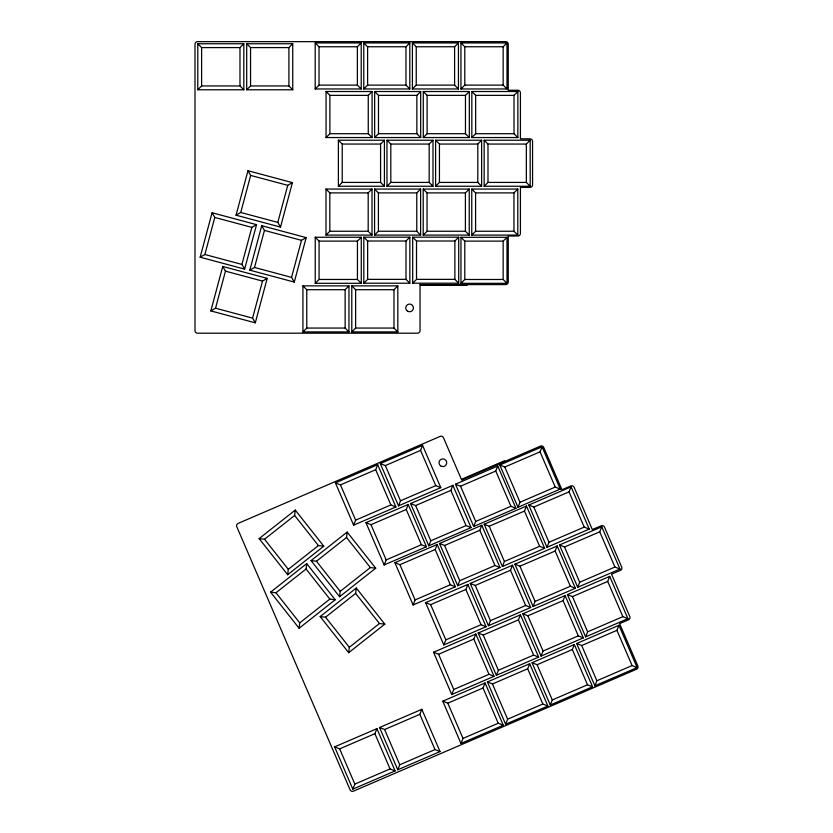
<?xml version="1.0" encoding="UTF-8"?>
<svg xmlns="http://www.w3.org/2000/svg" width="833" height="833" viewBox="0 0 833 833"><rect width="100%" height="100%" fill="white"/><g stroke="black" fill="none" stroke-linecap="round" stroke-linejoin="round"><path stroke-width="1.25" d="M287.666 574.728L288.301 569.335L318.404 545.563L323.787 546.198L287.666 574.728L259.136 538.597L295.267 510.077L323.787 546.198M318.404 545.563L294.632 515.46L295.267 510.077M299.109 628.269L299.745 622.886L329.847 599.104L335.23 599.739L299.109 628.269L270.579 592.148L306.7 563.618L335.23 599.739M329.847 599.104L306.075 569.001L306.7 563.618M339.583 596.73L340.218 591.336L370.321 567.565L375.704 568.2L339.583 596.73L311.053 560.599L347.174 532.068L375.704 568.2M370.321 567.565L346.549 537.462L347.174 532.068M348.694 652.676L349.329 647.293L379.431 623.521L384.815 624.146L348.694 652.676L320.164 616.555L356.285 588.025L384.815 624.146M379.431 623.521L355.649 593.408L356.285 588.025M200.159 257.21L212.082 212.748L256.543 224.66L244.631 269.121L200.159 257.21L204.866 254.502L241.914 264.425L244.631 269.121M204.866 254.502L214.789 217.444L212.082 212.748M236.041 215.185L247.963 170.713L292.425 182.635L280.513 227.097L236.041 215.185L240.747 212.467L277.795 222.401L280.513 227.097M210.832 310.917L222.744 266.456L267.206 278.368L255.294 322.829L210.832 310.917L215.528 308.2L225.462 271.152L222.744 266.456M240.747 212.467L250.671 175.419L247.963 170.713M241.914 264.425L251.837 227.378L256.543 224.66M249.806 270.173L261.729 225.712L306.19 237.624L294.278 282.085L249.806 270.173L254.513 267.455L264.436 230.408L261.729 225.712M277.795 222.401L287.729 185.343L292.425 182.635M255.294 322.829L252.586 318.133L262.51 281.075L267.206 278.368M294.278 282.085L291.56 277.389L301.494 240.331L306.19 237.624M353.629 525.165L355.639 520.125L390.875 504.954L395.914 506.964L377.703 464.679L335.428 482.89L353.629 525.165L395.914 506.964M390.875 504.954L375.693 469.718L377.703 464.679M398.507 505.839L400.506 500.8L435.742 485.629L440.782 487.638L422.57 445.363L380.296 463.565L398.507 505.839L440.782 487.638M435.742 485.629L420.571 450.403L422.57 445.363M384.169 564.951L386.168 559.911L421.404 544.73L426.444 546.74L408.232 504.465L365.958 522.666L384.169 564.951L426.444 546.74M421.404 544.73L406.233 509.504L408.232 504.465M428.808 545.823L430.817 540.773L466.043 525.602L471.082 527.612L452.881 485.337L410.596 503.538L428.808 545.823L471.082 527.612M466.043 525.602L450.872 490.377L452.881 485.337M413.106 604.966L415.105 599.927L450.341 584.756L455.38 586.765L437.179 544.48L394.894 562.692L413.106 604.966L455.38 586.765M450.341 584.756L435.17 549.52L437.179 544.48M352.828 789.143L354.837 784.103L390.063 768.932L395.113 770.931L376.901 728.656L334.627 746.868L352.828 789.143L395.113 770.931M390.063 768.932L374.892 733.696L376.901 728.656M473.696 526.487L475.695 521.448L510.931 506.277L515.971 508.286L497.759 466.001L455.484 484.212L473.696 526.487L515.971 508.286M510.931 506.277L495.76 471.041L497.759 466.001M457.734 585.755L459.733 580.705L494.969 565.534L500.008 567.544L481.797 525.269L439.522 543.47L457.734 585.755L500.008 567.544M494.969 565.534L479.798 530.309L481.797 525.269M443.802 644.919L445.811 639.879L481.047 624.708L486.087 626.708L467.875 584.433L425.601 602.644L443.802 644.919L486.087 626.708M481.047 624.708L465.866 589.472L467.875 584.433M397.757 769.786L399.767 764.746L435.003 749.575L440.043 751.585L397.757 769.786L379.556 727.511L421.831 709.31L440.043 751.585M435.003 749.575L419.832 714.35L421.831 709.31M517.991 507.287L519.99 502.247L555.226 487.076L560.265 489.086L542.064 446.8L499.779 465.012L517.991 507.287L560.265 489.086M555.226 487.076L540.055 451.84L542.064 446.8M502.393 566.513L504.402 561.473L539.628 546.302L544.667 548.312L526.466 506.027L484.181 524.238L502.393 566.513L544.667 548.312M539.628 546.302L524.457 511.066L526.466 506.027M451.746 694.524L453.756 689.485L488.981 674.313L494.031 676.323L451.746 694.524L433.545 652.249L475.82 634.038L494.031 676.323M488.981 674.313L473.81 639.088L475.82 634.038M488.43 625.698L490.439 620.658L525.675 605.487L530.715 607.496L512.503 565.211L470.229 583.423L488.43 625.698L530.715 607.496M525.675 605.487L510.494 570.251L512.503 565.211M460.982 743.452L462.992 738.413L498.228 723.242L503.267 725.241L485.056 682.966L442.781 701.178L460.982 743.452L503.267 725.241M498.228 723.242L483.046 688.006L485.056 682.966M546.979 547.312L548.989 542.273L584.225 527.102L589.264 529.101L571.053 486.826L528.778 505.037L546.979 547.312L589.264 529.101M584.225 527.102L569.043 491.866L571.053 486.826M496.374 675.313L498.384 670.263L533.609 655.092L538.649 657.102L496.374 675.313L478.173 633.028L520.448 614.827L538.649 657.102M533.609 655.092L518.438 619.867L520.448 614.827M533.099 606.466L535.098 601.426L570.334 586.255L575.374 588.254L557.162 545.979L514.888 564.191L533.099 606.466L575.374 588.254M570.334 586.255L555.163 551.019L557.162 545.979M505.61 724.231L507.62 719.191L542.845 704.02L547.895 706.03L529.684 663.745L487.409 681.956L505.61 724.231L547.895 706.03M542.845 704.02L527.674 668.784L529.684 663.745M541.034 656.071L543.043 651.031L578.279 635.86L583.319 637.87L541.034 656.071L522.832 613.796L565.107 595.585L583.319 637.87M578.279 635.86L563.098 600.624L565.107 595.585M577.685 587.265L579.695 582.225L614.921 567.044L619.96 569.054L577.685 587.265L559.474 544.98L601.759 526.779L619.96 569.054M614.921 567.044L599.75 531.818L601.759 526.779M550.269 704.999L552.279 699.959L587.515 684.788L592.555 686.788L574.343 644.513L532.068 662.724L550.269 704.999L592.555 686.788M587.515 684.788L572.333 649.553L574.343 644.513M585.63 636.87L587.64 631.83L622.865 616.659L627.905 618.659L609.704 576.384L567.419 594.595L585.63 636.87L627.905 618.659M622.865 616.659L607.694 581.424L609.704 576.384M594.866 685.798L596.876 680.759L632.101 665.577L637.141 667.587L618.94 625.312L576.655 643.513L594.866 685.798L637.141 667.587M632.101 665.577L616.93 630.352L618.94 625.312M197.785 89.777L201.617 85.945L201.617 47.585L197.785 43.743L197.785 89.777L243.819 89.777L243.819 43.743L197.785 43.743M201.617 47.585L239.977 47.585L243.819 43.743M246.703 89.777L250.546 85.945L250.546 47.585L246.703 43.743L246.703 89.777L292.737 89.777L292.737 43.743L246.703 43.743M250.546 47.585L288.905 47.585L292.737 43.743M315.186 88.964L319.029 85.122L319.029 46.763L315.186 42.931L315.186 88.964L361.22 88.964L361.22 42.931L315.186 42.931M319.029 46.763L357.388 46.763L361.22 42.931M363.782 88.964L367.613 85.122L367.613 46.763L363.782 42.931L363.782 88.964L409.815 88.964L409.815 42.931L363.782 42.931M367.613 46.763L405.973 46.763L409.815 42.931M326.057 137.549L329.899 133.717L329.899 95.358L326.057 91.515L326.057 137.549L372.091 137.549L372.091 91.515L326.057 91.515M329.899 95.358L368.259 95.358L372.091 91.515M412.408 88.964L416.24 85.122L416.24 46.763L412.408 42.931L412.408 88.964L458.442 88.964L458.442 42.931L412.408 42.931M416.24 46.763L454.599 46.763L458.442 42.931M374.652 137.549L378.484 133.717L378.484 95.358L374.652 91.515L374.652 137.549L420.686 137.549L420.686 91.515L374.652 91.515M378.484 95.358L416.844 95.358L420.686 91.515M338.385 186.259L342.228 182.417L342.228 144.057L338.385 140.225L338.385 186.259L384.419 186.259L384.419 140.225L338.385 140.225M342.228 144.057L380.587 144.057L384.419 140.225M460.961 88.964L464.793 85.122L464.793 46.763L460.961 42.931L460.961 88.964L506.995 88.964L506.995 42.931L460.961 42.931M464.793 46.763L503.153 46.763L506.995 42.931M423.279 137.549L427.11 133.717L427.11 95.358L423.279 91.515L423.279 137.549L469.312 137.549L469.312 91.515L423.279 91.515M427.11 95.358L465.47 95.358L469.312 91.515M325.995 235.093L329.826 231.251L329.826 192.892L325.995 189.06L325.995 235.093L372.018 235.093L372.018 189.06L325.995 189.06M329.826 192.892L368.186 192.892L372.018 189.06M386.981 186.259L390.812 182.417L390.812 144.057L386.981 140.225L386.981 186.259L433.004 186.259L433.004 140.225L386.981 140.225M390.812 144.057L429.172 144.057L433.004 140.225M315.238 283.293L319.081 279.461L319.081 241.101L315.238 237.259L315.238 283.293L361.272 283.293L361.272 237.259L315.238 237.259M319.081 241.101L357.44 241.101L361.272 237.259M471.832 137.549L475.664 133.717L475.664 95.358L471.832 91.515L471.832 137.549L517.855 137.549L517.855 91.515L471.832 91.515M475.664 95.358L514.023 95.358L517.855 91.515M374.579 235.093L378.411 231.251L378.411 192.892L374.579 189.06L374.579 235.093L420.613 235.093L420.613 189.06L374.579 189.06M378.411 192.892L416.771 192.892L420.613 189.06M435.607 186.259L439.439 182.417L439.439 144.057L435.607 140.225L435.607 186.259L481.63 186.259L481.63 140.225L435.607 140.225M439.439 144.057L477.798 144.057L481.63 140.225M302.931 331.909L306.773 328.067L306.773 289.707L302.931 285.875L302.931 331.909L348.965 331.909L348.965 285.875L302.931 285.875M306.773 289.707L345.133 289.707L348.965 285.875M363.813 283.21L367.645 279.367L367.645 241.008L363.813 237.176L363.813 283.21L409.846 283.21L409.846 237.176L363.813 237.176M367.645 241.008L406.004 241.008L409.846 237.176M423.206 235.093L427.048 231.251L427.048 192.892L423.206 189.06L423.206 235.093L469.239 235.093L469.239 189.06L423.206 189.06M427.048 192.892L465.408 192.892L469.239 189.06M484.15 186.259L487.992 182.417L487.992 144.057L484.15 140.225L484.15 186.259L530.184 186.259L530.184 140.225L484.15 140.225M487.992 144.057L526.352 144.057L530.184 140.225M351.786 331.909L355.629 328.067L355.629 289.707L351.786 285.875L351.786 331.909L397.82 331.909L397.82 285.875L351.786 285.875M355.629 289.707L393.988 289.707L397.82 285.875M412.679 283.199L416.521 279.367L416.521 241.008L412.679 237.176L412.679 283.199L458.712 283.199L458.712 237.176L412.679 237.176M416.521 241.008L454.88 241.008L458.712 237.176M471.759 235.093L475.591 231.251L475.591 192.892L471.759 189.06L471.759 235.093L517.793 235.093L517.793 189.06L471.759 189.06M475.591 192.892L513.951 192.892L517.793 189.06M460.961 283.314L464.793 279.482L464.793 241.122L460.961 237.29L460.961 283.314L506.995 283.314L506.995 237.29L460.961 237.29M464.793 241.122L503.153 241.122L506.995 237.29M259.136 538.597L264.53 539.232L294.632 515.46M270.579 592.148L275.973 592.773L306.075 569.001M311.053 560.599L316.446 561.234L346.549 537.462M320.164 616.555L325.547 617.191L355.649 593.408M335.428 482.89L340.468 484.9L375.693 469.718M380.296 463.565L385.335 465.574L420.571 450.403M365.958 522.666L370.997 524.675L406.233 509.504M410.596 503.538L415.636 505.548L450.872 490.377M455.484 484.212L460.524 486.222L495.76 471.041M499.779 465.012L504.819 467.021L540.055 451.84M394.894 562.692L399.934 564.701L435.17 549.52M439.522 543.47L444.562 545.48L479.798 530.309M484.181 524.238L489.221 526.248L524.457 511.066M528.778 505.037L533.818 507.037L569.043 491.866M425.601 602.644L430.64 604.643L465.866 589.472M470.229 583.423L475.268 585.432L510.494 570.251M514.888 564.191L519.927 566.19L555.163 551.019M559.474 544.98L564.524 546.989L599.75 531.818M433.545 652.249L438.585 654.259L473.81 639.088M478.173 633.028L483.213 635.038L518.438 619.867M522.832 613.796L527.872 615.806L563.098 600.624M567.419 594.595L572.458 596.595L607.694 581.424M334.627 746.868L339.666 748.867L374.892 733.696M379.556 727.511L384.596 729.521L419.832 714.35M442.781 701.178L447.821 703.177L483.046 688.006M487.409 681.956L492.449 683.966L527.674 668.784M532.068 662.724L537.108 664.724L572.333 649.553M576.655 643.513L581.694 645.523L616.93 630.352M319.029 85.122L357.388 85.122L361.22 88.964M367.613 85.122L405.973 85.122L409.815 88.964M416.24 85.122L454.599 85.122L458.442 88.964M464.793 85.122L503.153 85.122L506.995 88.964M201.617 85.945L239.977 85.945L243.819 89.777M250.546 85.945L288.905 85.945L292.737 89.777M329.899 133.717L368.259 133.717L372.091 137.549M378.484 133.717L416.844 133.717L420.686 137.549M427.11 133.717L465.47 133.717L469.312 137.549M475.664 133.717L514.023 133.717L517.855 137.549M342.228 182.417L380.587 182.417L384.419 186.259M390.812 182.417L429.172 182.417L433.004 186.259M439.439 182.417L477.798 182.417L481.63 186.259M487.992 182.417L526.352 182.417L530.184 186.259M329.826 231.251L368.186 231.251L372.018 235.093M378.411 231.251L416.771 231.251L420.613 235.093M427.048 231.251L465.408 231.251L469.239 235.093M475.591 231.251L513.951 231.251L517.793 235.093M319.081 279.461L357.44 279.461L361.272 283.293M367.645 279.367L406.004 279.367L409.846 283.21M416.521 279.367L454.88 279.367L458.712 283.199M464.793 279.482L503.153 279.482L506.995 283.314M306.773 328.067L345.133 328.067L348.965 331.909M355.629 328.067L393.988 328.067L397.82 331.909M250.671 175.419L287.729 185.343M264.436 230.408L301.494 240.331M214.789 217.444L251.837 227.378M254.513 267.455L291.56 277.389M225.462 271.152L262.51 281.075M215.528 308.2L252.586 318.133M316.446 561.234L340.218 591.336M264.53 539.232L288.301 569.335M325.547 617.191L349.329 647.293M275.973 592.773L299.745 622.886M564.524 546.989L579.695 582.225M572.458 596.595L587.64 631.83M533.818 507.037L548.989 542.273M504.86 461.43L504.579 460.764L462.305 478.975L462.586 479.641M504.819 467.021L519.99 502.247M581.694 645.523L596.876 680.759M519.927 566.19L535.098 601.426M489.221 526.248L504.402 561.473M527.872 615.806L543.043 651.031M460.524 486.222L475.695 521.448M537.108 664.724L552.279 699.959M475.268 585.432L490.439 620.658M483.213 635.038L498.384 670.263M444.562 545.48L459.733 580.705M415.636 505.548L430.817 540.773M492.449 683.966L507.62 719.191M385.335 465.574L400.506 500.8M430.64 604.643L445.811 639.879M438.585 654.259L453.756 689.485M399.934 564.701L415.105 599.927M370.997 524.675L386.168 559.911M447.821 703.177L462.992 738.413M340.468 484.9L355.639 520.125M384.596 729.521L399.767 764.746M339.666 748.867L354.837 784.103M526.352 144.057L526.352 182.417M514.023 95.358L514.023 133.717M513.951 192.892L513.951 231.251M503.153 46.763L503.153 85.122M503.153 241.122L503.153 279.482M477.798 144.057L477.798 182.417M467.042 284.594L467.042 285.313L421.009 285.313L421.009 284.594M465.47 95.358L465.47 133.717M465.408 192.892L465.408 231.251M454.88 241.008L454.88 279.367M454.599 46.763L454.599 85.122M429.172 144.057L429.172 182.417M416.844 95.358L416.844 133.717M416.771 192.892L416.771 231.251M405.973 46.763L405.973 85.122M406.004 241.008L406.004 279.367M393.988 289.707L393.988 328.067M380.587 144.057L380.587 182.417M368.259 95.358L368.259 133.717M368.186 192.892L368.186 231.251M357.44 241.101L357.44 279.461M357.388 46.763L357.388 85.122M345.133 289.707L345.133 328.067M288.905 47.585L288.905 85.945M239.977 47.585L239.977 85.945M420.04 284.594L420.04 330.628A2.561 2.561 0 0 1 417.479 333.19L197.556 333.19A2.561 2.561 0 0 1 194.995 330.628L194.995 44.211A2.561 2.561 0 0 1 197.556 41.65L505.714 41.65A2.561 2.561 0 0 1 508.265 44.211L508.265 90.235L517.866 90.245A2.561 2.561 0 0 1 520.427 92.796L520.417 138.83L529.996 138.83A2.561 2.561 0 0 1 532.558 141.391L532.568 184.864A2.561 2.561 0 0 1 530.007 187.415L520.417 187.415L520.417 233.448A2.561 2.561 0 0 1 517.855 236.01L508.265 236.01L508.265 282.043A2.561 2.561 0 0 1 505.704 284.594L420.04 284.594M440.126 436.409L238.134 523.395A2.561 2.561 0 0 0 236.791 526.758L350.089 789.819A2.561 2.561 0 0 0 353.452 791.163L636.474 669.263A2.561 2.561 0 0 0 637.818 665.911L619.606 623.625L628.415 619.835A2.561 2.561 0 0 0 629.758 616.472L611.547 574.197L620.346 570.407A2.561 2.561 0 0 0 621.678 567.044L604.487 527.112A2.561 2.561 0 0 0 601.134 525.779L592.325 529.569L574.114 487.295A2.561 2.561 0 0 0 570.751 485.962L561.952 489.752L543.741 447.477A2.561 2.561 0 0 0 540.378 446.134L461.69 480.027L443.489 437.741A2.561 2.561 0 0 0 440.126 436.409M440.574 465.824A3.832 3.832 0 0 0 446.675 463.2A3.832 3.832 0 0 0 441.355 459.222A3.832 3.832 0 0 0 440.574 465.824M407.66 311.23A3.832 3.832 0 0 0 413.418 307.908A3.832 3.832 0 0 0 407.66 304.586A3.832 3.832 0 0 0 407.66 311.23"/></g></svg>
